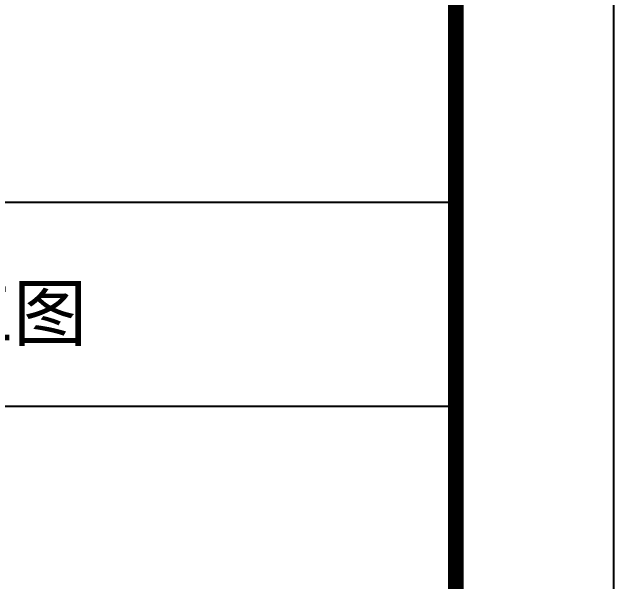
# Model space of a CAD drawing. Extents: x -737978 to 768813, y -372247 to 1140308.
# Drawn here: x -357914 to -356011, y -331406 to -329606 of the extents above; entities that cross this region are included whole.
import ezdxf

# ---------------------------------------------------------------- set-up
doc = ezdxf.new("R2010")
doc.units = 0
doc.header["$LTSCALE"] = 10
doc.header["$MEASUREMENT"] = 0
doc.layers.get('0').update_dxf_attribs({"linetype": 'CONTINUOUS'})
doc.layers.add('PUB_TITLE', color=4, linetype='CONTINUOUS')
doc.styles.add('-宋体', font='', dxfattribs={"width": 0.8})
doc.styles.get('-宋体').set_extended_font_data('SimSun')

# ---------------------------------------------------------------- blocks, each defined once
blk = doc.blocks.new('TQ1')
at = {"layer": 'PUB_TITLE'}
for p, q in [((-49854.8, -407354.8), (-43854.8, -407354.8)), ((-49854.8, -408254.8), (-43854.8, -408254.8))]:
    blk.add_line(p, q, dxfattribs=at)
at = {"layer": 'PUB_TITLE', "style": '-宋体'}
blk.add_text('施工图', height=240, dxfattribs=at).set_placement((-46462.9, -407963.2))

msp = doc.modelspace()

# ---------------------------------------------------------------- linework, layer by layer
at = {"layer": 'PUB_TITLE'}
msp.add_lwpolyline([(-419061.3, -338662.7), (-356011.3, -338662.7), (-356011.3, -308962.7), (-419061.3, -308962.7)], close=True, dxfattribs=at)
at = {"layer": 'PUB_TITLE', "const_width": 50}
msp.add_lwpolyline([(-417811.3, -338162.7), (-356511.3, -338162.7), (-356511.3, -309462.7), (-417811.3, -309462.7)], close=True, dxfattribs=at)

# ---------------------------------------------------------------- block references
at = {"xscale": 0.716753740501642, "yscale": 0.716753740501642, "zscale": 0.716753740501642}
msp.add_blockref('TQ1', (-325078.3, -38233.4), dxfattribs=at)

doc.saveas('drawing.dxf')
